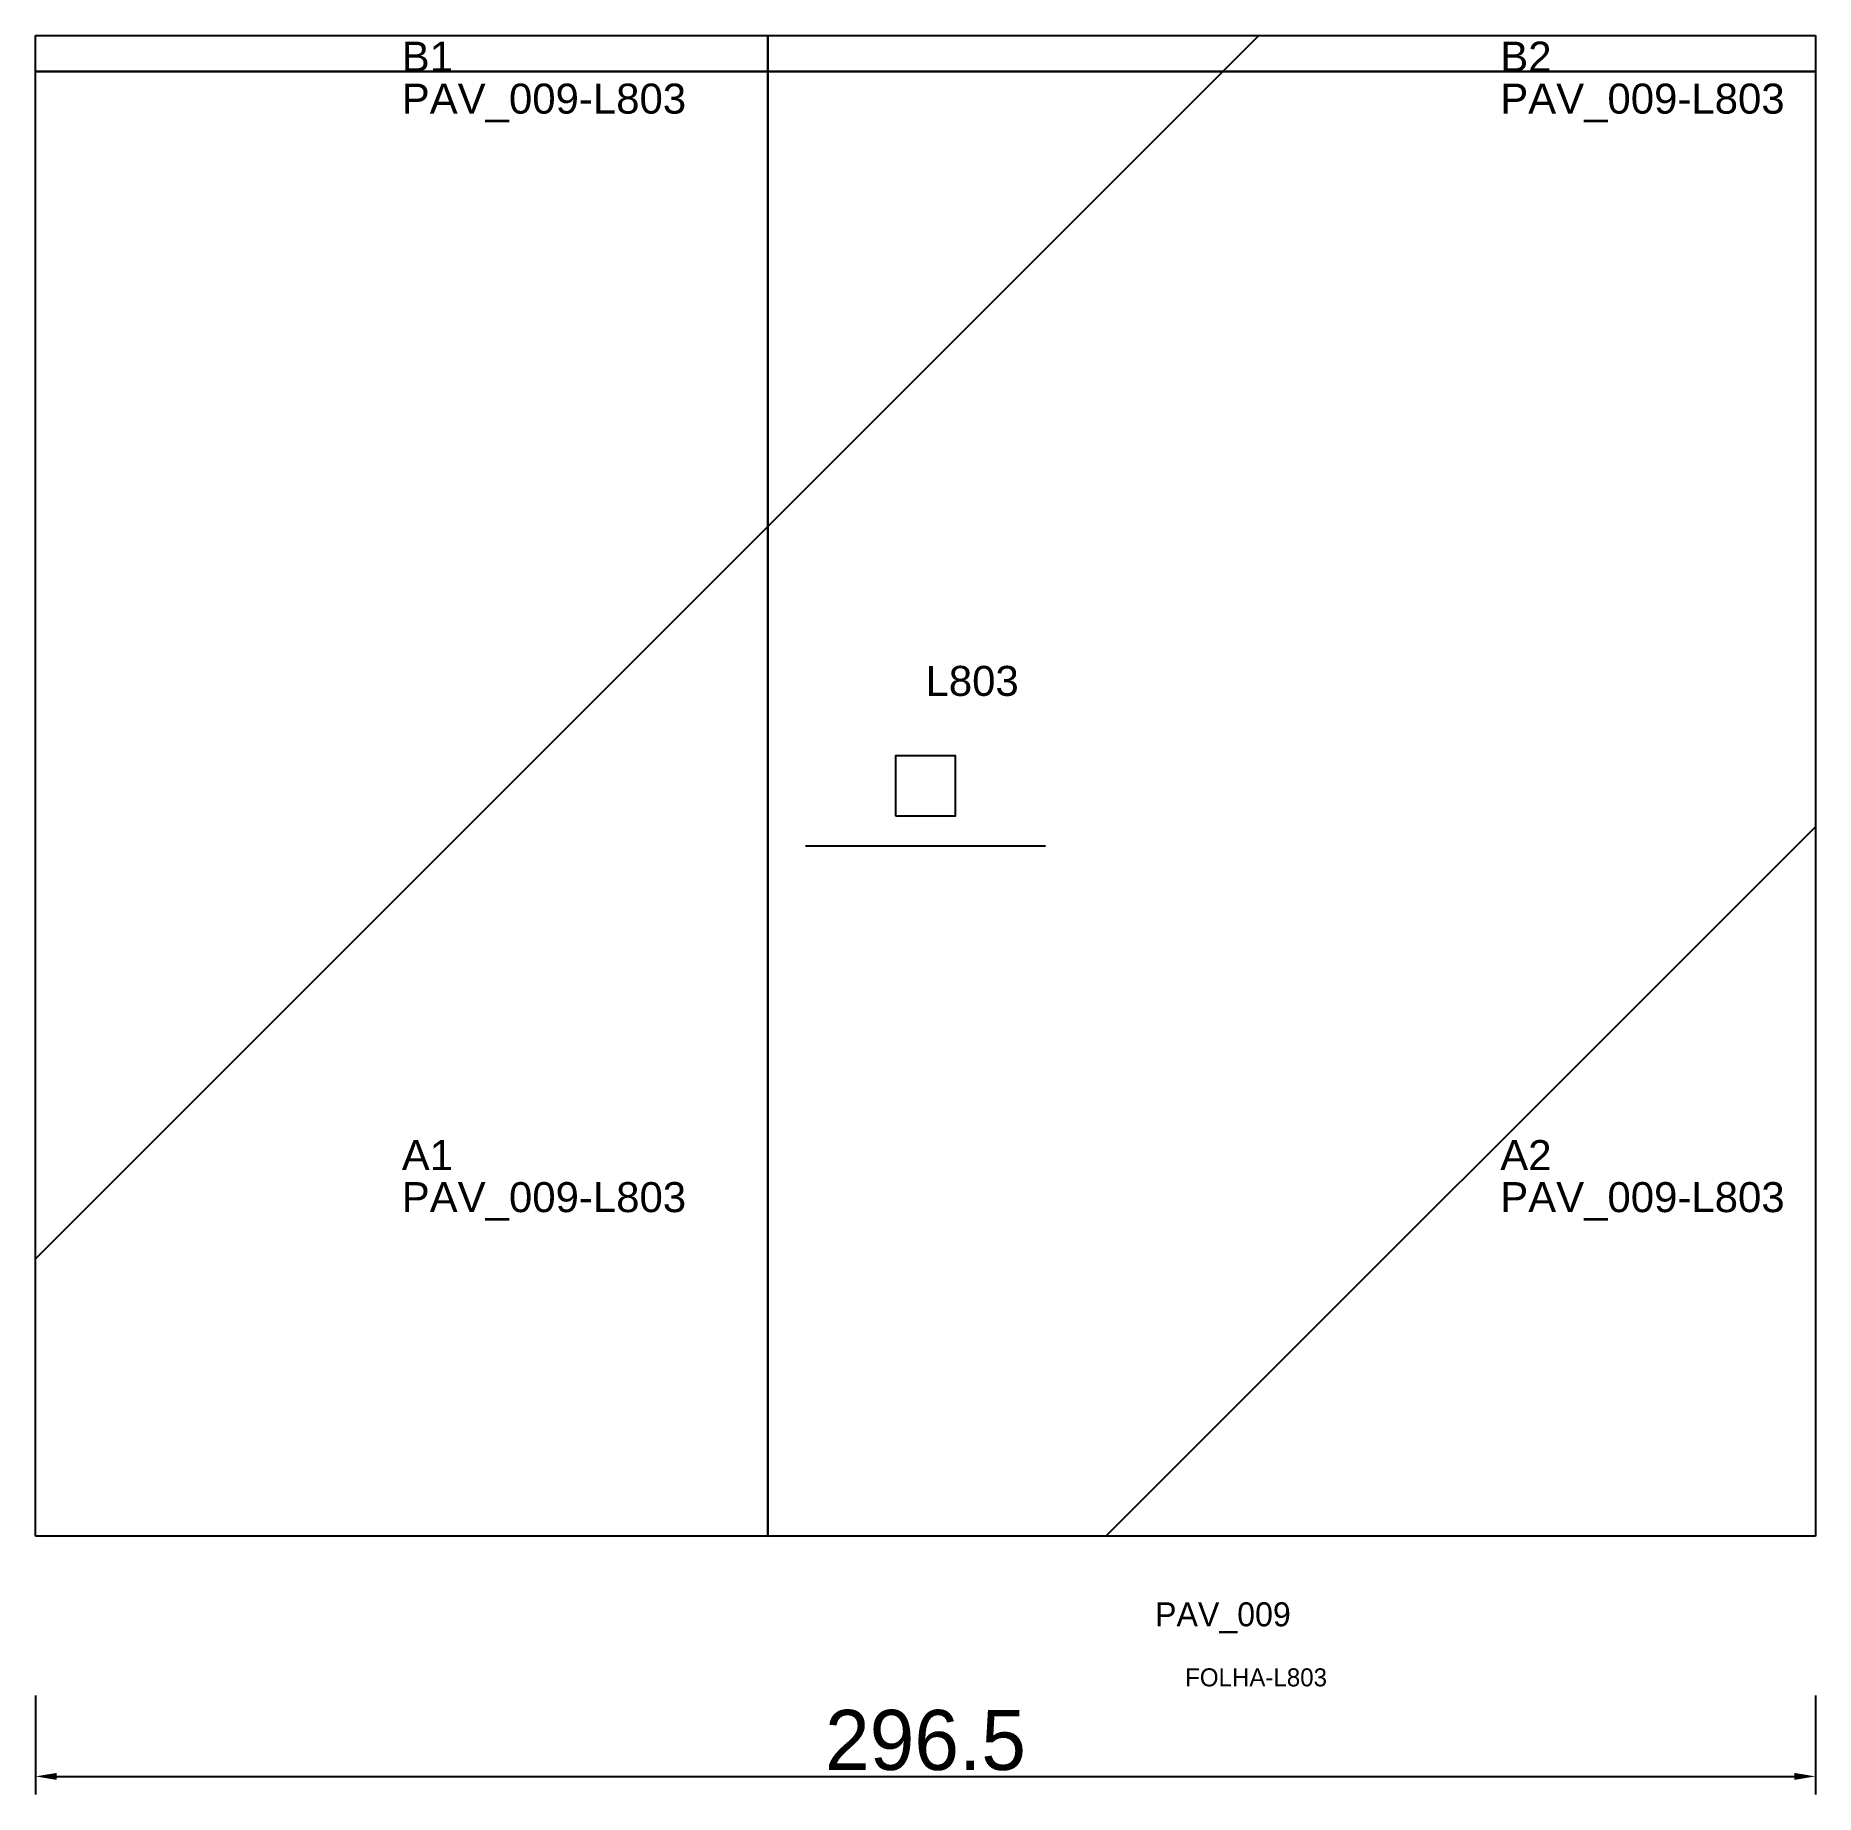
# Model space of a CAD drawing. Header units: metres. Extents: x 222 to 519, y -92 to 202.
import ezdxf

# ---------------------------------------------------------------- set-up
doc = ezdxf.new("R2010")
doc.units = ezdxf.units.M
for name, color, linetype in [('3', 3, 'CONTINUOUS'), ('AUX00', 7, 'CONTINUOUS'), ('COTA', 241, 'CONTINUOUS'), ('FOLHA', 255, 'CONTINUOUS'), ('Hachura', 251, 'CONTINUOUS'), ('NOMENCLATURA', 7, 'CONTINUOUS'), ('Nível', 160, 'CONTINUOUS'), ('Painéis', 200, 'CONTINUOUS'), ('Pilares', 5, 'CONTINUOUS'), ('SARR_2.2x7', 40, 'CONTINUOUS')]:
    doc.layers.add(name, color=color, linetype=linetype)
doc.styles.add('ARIAL', font='Arial.ttf')
doc.styles.add('STR_STANDARD', font='arial.ttf')
doc.dimstyles.new('EZ DXF', dxfattribs={"dimtxt": 10, "dimasz": 3.5, "dimexe": 3, "dimexo": 1.5, "dimgap": 1, "dimtad": 1, "dimdec": 1, "dimdsep": 46, "dimcen": 2.5, "dimazin": 3, "dimtfac": 1, "dimtmove": 0, "dimatfit": 3})

msp = doc.modelspace()

# ---------------------------------------------------------------- hatches: boundary and pattern name
at = {"layer": 'Hachura'}
h = msp.add_hatch(dxfattribs=at)
h.set_pattern_fill('ANSI31', scale=50)
h.paths.add_polyline_path([(408.7, -48.5), (222.2, -48.5), (222.2, 191.5), (222.2, 201.5), (518.7, 201.5), (518.7, -48.5)])
h = msp.add_hatch(dxfattribs=at)
h.set_pattern_fill('ANSI31', scale=50)
h.paths.add_polyline_path([(408.7, -48.5), (222.2, -48.5), (222.2, 191.5), (222.2, 201.5), (518.7, 201.5), (518.7, -48.5)])

# ---------------------------------------------------------------- linework, layer by layer
at = {"layer": '3'}
for points in [[(344.2, -48.5), (344.2, 201.5)], [(344.2, -48.5), (344.2, 201.5)], [(222.2, 195.5), (518.7, 195.5)], [(222.2, 195.5), (518.7, 195.5)]]:
    msp.add_lwpolyline(points, close=True, dxfattribs=at)
at = {"layer": 'Painéis', "color": 200}
for p, q in [((222.2, 191.5), (222.2, 201.5)), ((222.2, 201.5), (518.7, 201.5)), ((222.2, 191.5), (222.2, 201.5)), ((222.2, 201.5), (518.7, 201.5)), ((518.7, 201.5), (518.7, -48.5)), ((518.7, 201.5), (518.7, -48.5)), ((222.2, -48.5), (222.2, 191.5)), ((222.2, -48.5), (222.2, 191.5)), ((408.7, -48.5), (222.2, -48.5)), ((408.7, -48.5), (222.2, -48.5)), ((518.7, -48.5), (408.7, -48.5)), ((518.7, -48.5), (408.7, -48.5))]:
    msp.add_line(p, q, dxfattribs=at)
at = {"layer": 'Pilares'}
msp.add_lwpolyline([(365.45, 71.5), (375.45, 71.5), (375.45, 81.5), (365.45, 81.5)], close=True, dxfattribs=at)
msp.add_lwpolyline([(365.45, 71.5), (375.45, 71.5), (375.45, 81.5), (365.45, 81.5)], close=True, dxfattribs=at)
at = {"layer": 'SARR_2.2x7'}
msp.add_line((350.45, 66.5), (390.45, 66.5), dxfattribs=at)
msp.add_line((350.45, 66.5), (390.45, 66.5), dxfattribs=at)

# ---------------------------------------------------------------- texts
at = {"layer": '3', "style": 'STR_STANDARD'}
for s, p in [('B1', (283.2, 195.5)), ('B1', (283.2, 195.5)), ('B2', (466.2, 195.5)), ('B2', (466.2, 195.5)), ('A1', (283.2, 12.5)), ('A1', (283.2, 12.5)), ('A2', (466.2, 12.5)), ('A2', (466.2, 12.5))]:
    msp.add_text(s, height=5, dxfattribs=at).set_placement(p)
at = {"layer": 'AUX00', "style": 'STR_STANDARD'}
for p in [(283.2, 188.5), (283.2, 188.5), (466.2, 188.5), (466.2, 188.5), (283.2, 5.5), (283.2, 5.5), (466.2, 5.5), (466.2, 5.5)]:
    msp.add_text('PAV_009-L803', height=5, dxfattribs=at).set_placement(p)
at = {"layer": 'FOLHA'}
msp.add_text('FOLHA-L803', height=3, dxfattribs=at).set_placement((413.7, -73.5))
msp.add_text('FOLHA-L803', height=3, dxfattribs=at).set_placement((413.7, -73.5))
at = {"layer": 'NOMENCLATURA', "insert": (370.45, 96.5), "char_height": 5, "attachment_point": 1, "style": 'ARIAL'}
msp.add_mtext('L803', dxfattribs=at)
msp.add_mtext('L803', dxfattribs=at)
at = {"layer": 'Nível'}
msp.add_text('PAV_009', height=4, dxfattribs=at).set_placement((408.7, -63.5))
msp.add_text('PAV_009', height=4, dxfattribs=at).set_placement((408.7, -63.5))

# ---------------------------------------------------------------- dimensions: what is measured, and where the dimension line sits
at = {"layer": 'COTA'}
msp.add_linear_dim(base=(222.2, -88.5), p1=(222.2, -73.5), p2=(518.7, -73.5), dimstyle='EZ DXF', dxfattribs=at).render()
msp.add_linear_dim(base=(222.2, -88.5), p1=(222.2, -73.5), p2=(518.7, -73.5), dimstyle='EZ DXF', dxfattribs=at).render()

doc.saveas('drawing.dxf')
